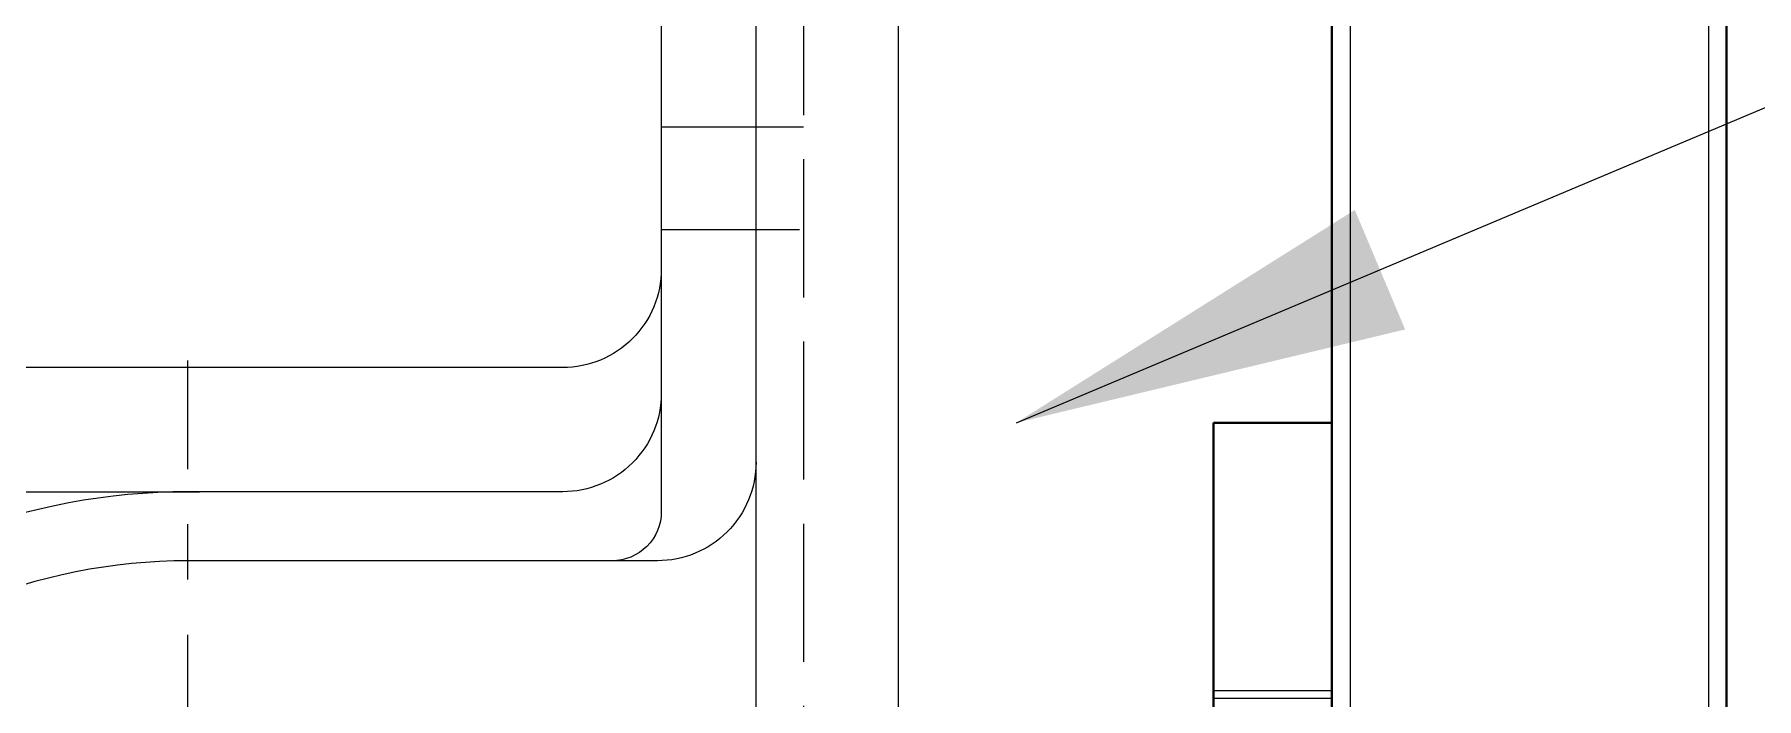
# Model space of a CAD drawing. Header units: millimetres. Extents: x 4969 to 37601, y -771 to 6478.
# Drawn here: x 12996.8 to 13215.1, y 2520.6 to 2604.8 of the extents above; entities that cross this region are included whole.
import ezdxf

# ---------------------------------------------------------------- set-up
doc = ezdxf.new("R2010")
doc.units = ezdxf.units.MM
doc.header["$LTSCALE"] = 7
doc.header["$MEASUREMENT"] = 0
doc.linetypes.add('CENTER1', pattern=[13, 10, -1, 1, -1])
doc.linetypes.add('HIDDEN1', pattern=[3.3, 2.5, -0.8])
doc.layers.get('0').update_dxf_attribs({"linetype": 'CONTINUOUS'})
doc.layers.add('CENTER', color=1, linetype='CENTER1')
doc.layers.add('HIDDEN', color=2, linetype='HIDDEN1')
doc.layers.add('가려진 것(ISO)', color=2, linetype='CONTINUOUS', lineweight=18)
doc.layers.add('가시적인 것(ISO)', color=3, linetype='CONTINUOUS', lineweight=40)
doc.styles.get("Standard").update_dxf_attribs({"font": 'ISOCP'})
doc.dimstyles.new('PS-20', dxfattribs={"dimscale": 20, "dimtxt": 3.2, "dimasz": 2.5, "dimexe": 2, "dimexo": 2.5, "dimgap": 2, "dimtad": 1, "dimtoh": 1, "dimrnd": 0.05, "dimzin": 12, "dimdsep": 46, "dimtxsty": 'Standard', "dimcen": 0, "dimclrt": 2, "dimazin": 3, "dimtfac": 1, "dimtofl": 0, "dimtmove": 0, "dimatfit": 3, "dimfxl": 0, "dimtolj": 1, "dimtzin": 0, "dimarcsym": 0})

# ---------------------------------------------------------------- blocks, each defined once
blk = doc.blocks.new('AS RETJTY THSE R')
blk.add_lwpolyline([(7132.98, -6003.69), (7117.48, -6003.69, -0.414214), (7114.98, -6001.19), (7114.98, -5696.19, -0.414214), (7117.48, -5693.69), (7132.98, -5693.69)], format="xyb", close=True)
for points in [[(7114.98, -5696.19), (7105.48, -5699.69, 0.299712), (7102.98, -5702.69), (7102.98, -5769.94, -0.414214), (7096.73, -5776.19)], [(7102.98, -5739.19, -0.414214), (7090.48, -5751.69), (6991.95, -5751.69, 0.414214), (6989.45, -5754.19), (6989.45, -5787.56)], [(7102.98, -5754.94, -0.414214), (7090.48, -5767.44), (7042.98, -5767.44, 0.188065), (6987.98, -5788.88)], [(7114.98, -5763.69, -0.414214), (7102.48, -5776.19), (7042.98, -5776.19, 0.414214), (6970.48, -5848.69, 0.414214), (7042.98, -5921.19), (7102.48, -5921.19, -0.414214), (7114.98, -5933.69)]]:
    blk.add_lwpolyline(points, format="xyb")
at = {"layer": 'CENTER'}
for p, q in [((7102.98, -5721.19), (7120.98, -5721.19)), ((7042.98, -5946.56), (7042.98, -5750.81)), ((6979, -5767.44), (7044.45, -5767.44))]:
    blk.add_line(p, q, dxfattribs=at)
at = {"layer": 'HIDDEN'}
blk.add_line((7102.98, -5734.19), (7120.98, -5734.19), dxfattribs=at)
blk.add_lwpolyline([(7132.98, -5699.69), (7123.48, -5699.69, 0.414214), (7120.98, -5702.19), (7120.98, -5803.79, -0.131326), (7132.98, -5848.69)], format="xyb", dxfattribs=at)
blk = doc.blocks.new('A$C01856FDD')
at = {"layer": '가려진 것(ISO)', "ltscale": 25.528696}
blk.add_line((-637.7, 2297.7), (-637.7, 2.3), dxfattribs=at)
at = {"layer": '가려진 것(ISO)', "ltscale": 25.394522}
blk.add_line((-592.3, 2252.3), (-592.3, 47.7), dxfattribs=at)
at = {"layer": '가려진 것(ISO)', "ltscale": 5.71399}
for p, q in [((-640, 1206), (-655, 1206)), ((-640, 1205.05), (-655, 1205.05))]:
    blk.add_line(p, q, dxfattribs=at)
at = {"layer": '가시적인 것(ISO)'}
for p, q in [((-640, 1300), (-640, 1240)), ((-590, 1300), (-590, 1152.5)), ((-640, 1240), (-655, 1240)), ((-655, 1060), (-655, 1240)), ((-640, 1152.5), (-640, 1240))]:
    blk.add_line(p, q, dxfattribs=at)

msp = doc.modelspace()

# ---------------------------------------------------------------- block references
for name, p in [('A$C01856FDD', (13801.291, 1315.613, -0.01)), ('AS RETJTY THSE R', (5973.313, 8314.301, -0.01))]:
    msp.add_blockref(name, p)

# ---------------------------------------------------------------- leaders
at = {"annotation_type": 0, "has_hookline": 1, "hookline_direction": 0, "text_width": 999.268}
msp.add_leader([(13121.291, 2555.613, -0.01), (13953.759, 2906.134, -0.01), (14003.759, 2906.134, -0.01)], dimstyle='PS-20', dxfattribs=at)

doc.saveas('drawing.dxf')
